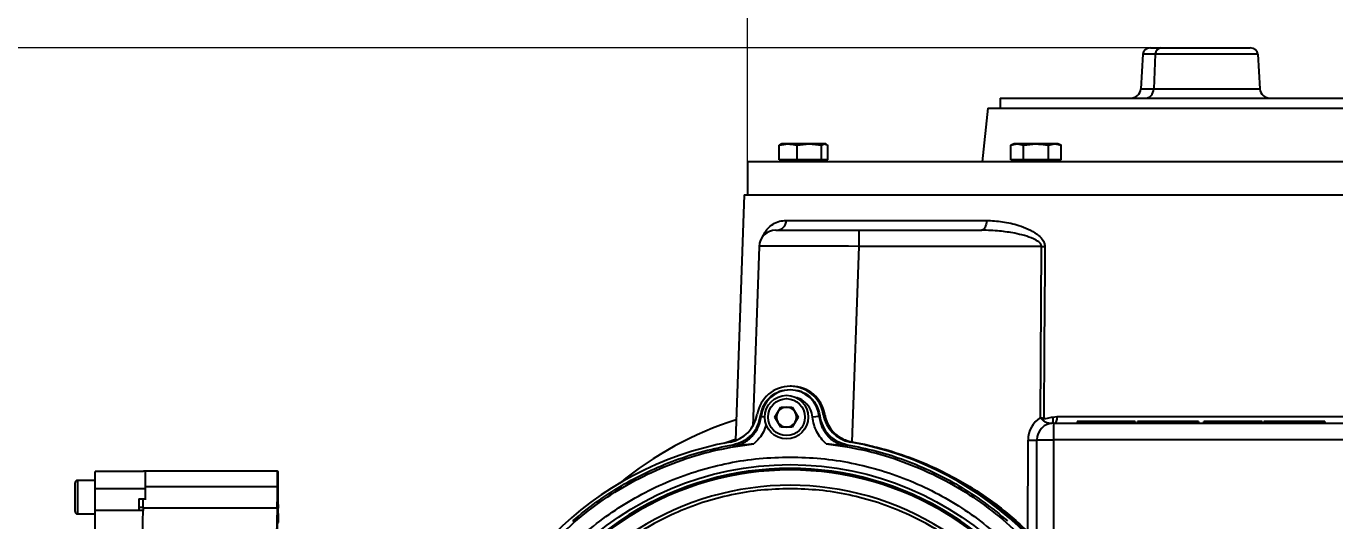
# Model space of a CAD drawing. Header units: millimetres. Extents: x 1663 to 4708, y 540 to 2693.
# Drawn here: x 2231.8 to 2621.8, y 2323.2 to 2470.6 of the extents above; entities that cross this region are included whole.
import ezdxf

# ---------------------------------------------------------------- set-up
doc = ezdxf.new("R2010")
doc.units = ezdxf.units.MM
doc.layers.add('AM_5', color=3, linetype='Continuous', lineweight=25)
doc.styles.add('SLDTEXTSTYLE1', font='txt.shx', dxfattribs={"width": 0.7, "bigfont": 'gbcbig.shx'})
doc.dimstyles.new('SLDDIMSTYLE12$0', dxfattribs={"dimtxt": 12, "dimasz": 10, "dimexe": 0, "dimexo": 0.0625, "dimgap": 0.875, "dimtad": 1, "dimdec": 1, "dimlfac": 1.8, "dimrnd": 1e-09, "dimzin": 12, "dimdsep": 46, "dimtxsty": 'SLDTEXTSTYLE1', "dimcen": 0.09, "dimdle": 8.16, "dimclrd": 3, "dimclre": 3, "dimadec": 0, "dimazin": 3, "dimtfac": 1, "dimtdec": 1, "dimtofl": 0, "dimtmove": 0, "dimatfit": 3, "dimfxl": 0, "dimfrac": 2, "dimtolj": 1, "dimlwd": 5, "dimlwe": 5, "dimarcsym": 0})

# ---------------------------------------------------------------- blocks, each defined once
blk = doc.blocks.new('*D66')
at = {"layer": 'AM_5', "color": 3, "lineweight": 5, "transparency": 16777216}
blk.add_line((2446.7, 2420.4), (2446.7, 2481.9), dxfattribs=at)
at = {"layer": 'AM_5', "color": 3, "linetype": 'Continuous', "lineweight": 5, "transparency": 16777216}
for p, q in [((2456.7, 2481.9), (2706.7, 2481.9)), ((2716.7, 2420.4), (2716.7, 2481.9))]:
    blk.add_line(p, q, dxfattribs=at)
at = {"layer": 'AM_5', "color": 3, "transparency": 16777216}
for points in [[(2456.7, 2483.56), (2456.7, 2480.23), (2446.7, 2481.9)], [(2706.7, 2483.56), (2706.7, 2480.23), (2716.7, 2481.9)]]:
    blk.add_solid(points, dxfattribs=at)
at = {"layer": 'Defpoints', "color": 0, "transparency": 16777216}
for p in [(2716.7, 2481.9), (2446.7, 2420.34), (2716.7, 2420.34)]:
    blk.add_point(p, dxfattribs=at)
at = {"layer": 'AM_5', "color": 0, "transparency": 16777216, "insert": (2581.7, 2496.49), "char_height": 12, "attachment_point": 5, "style": 'SLDTEXTSTYLE1'}
blk.add_mtext('\\A1;{\\H2.28571x;%%C270}', dxfattribs=at)
blk = doc.blocks.new('*D67')
at = {"layer": 'AM_5', "color": 3, "lineweight": 5, "transparency": 16777216}
blk.add_line((2567.72, 2464.16), (2173.33, 2464.16), dxfattribs=at)
at = {"layer": 'AM_5', "color": 3, "linetype": 'Continuous', "lineweight": 5, "transparency": 16777216}
for p, q in [((2173.33, 2454.16), (2173.33, 2140.37)), ((2579.4, 2130.37), (2173.33, 2130.37))]:
    blk.add_line(p, q, dxfattribs=at)
at = {"layer": 'AM_5', "color": 3, "transparency": 16777216}
for points in [[(2171.66, 2454.16), (2174.99, 2454.16), (2173.33, 2464.16)], [(2171.66, 2140.37), (2174.99, 2140.37), (2173.33, 2130.37)]]:
    blk.add_solid(points, dxfattribs=at)
at = {"layer": 'Defpoints', "color": 0, "transparency": 16777216}
for p in [(2567.79, 2464.16), (2173.33, 2130.37), (2579.46, 2130.37)]:
    blk.add_point(p, dxfattribs=at)
at = {"layer": 'AM_5', "color": 0, "transparency": 16777216, "insert": (2158.74, 2297.27), "char_height": 12, "attachment_point": 5, "rotation": 90, "style": 'SLDTEXTSTYLE1'}
blk.add_mtext('\\A1;{\\H2.28571x;335}', dxfattribs=at)

msp = doc.modelspace()

# ---------------------------------------------------------------- linework, layer by layer
at = {"color": 7, "linetype": 'Continuous', "lineweight": 25}
for p, q in [((2564.589, 2462.23), (2563.99, 2451.968)), ((2568.282, 2462.23), (2564.589, 2462.23)), ((2566.811, 2464.125), (2570.025, 2464.125)), ((2568.282, 2462.23), (2567.813, 2451.968)), ((2598.812, 2462.23), (2568.282, 2462.23)), ((2570.025, 2464.125), (2596.589, 2464.125)), ((2598.812, 2462.23), (2599.411, 2451.968)), ((2563.99, 2451.968), (2567.813, 2451.968)), ((2567.813, 2451.968), (2599.411, 2451.968)), ((2518.382, 2446.207), (2516.7, 2430.207)), ((2518.382, 2446.207), (2581.7, 2446.207)), ((2522.023, 2449.125), (2522.023, 2446.207)), ((2522.023, 2449.125), (2522.455, 2449.125)), ((2522.455, 2449.125), (2641.378, 2449.125)), ((2581.7, 2446.207), (2645.019, 2446.207)), ((2456.715, 2435.338), (2456.194, 2435.141)), ((2456.194, 2430.807), (2456.194, 2435.141)), ((2456.944, 2435.507), (2456.687, 2435.414)), ((2458.848, 2435.507), (2456.944, 2435.507)), ((2465.126, 2435.507), (2458.848, 2435.507)), ((2461.501, 2435.141), (2465.126, 2435.507)), ((2461.501, 2430.807), (2461.501, 2435.141)), ((2465.126, 2435.507), (2468.751, 2435.141)), ((2469.722, 2435.507), (2465.126, 2435.507)), ((2468.751, 2435.141), (2469.722, 2435.507)), ((2468.751, 2430.807), (2468.751, 2435.141)), ((2469.722, 2435.507), (2470.694, 2435.141)), ((2469.944, 2435.507), (2469.722, 2435.507)), ((2470.201, 2435.414), (2469.944, 2435.507)), ((2470.694, 2430.807), (2470.694, 2435.141)), ((2526.217, 2435.507), (2525.211, 2435.141)), ((2525.211, 2435.141), (2527.088, 2435.507)), ((2525.211, 2430.807), (2525.211, 2435.141)), ((2527.088, 2435.507), (2526.217, 2435.507)), ((2527.088, 2435.507), (2528.964, 2435.141)), ((2532.717, 2435.507), (2527.088, 2435.507)), ((2528.964, 2430.807), (2528.964, 2435.141)), ((2538.346, 2435.507), (2532.717, 2435.507)), ((2536.47, 2435.141), (2538.346, 2435.507)), ((2536.47, 2430.807), (2536.47, 2435.141)), ((2538.346, 2435.507), (2540.223, 2435.141)), ((2539.217, 2435.507), (2538.346, 2435.507)), ((2540.223, 2435.141), (2539.217, 2435.507)), ((2540.223, 2430.807), (2540.223, 2435.141)), ((2446.7, 2430.207), (2446.7, 2420.337)), ((2716.7, 2430.207), (2446.7, 2430.207)), ((2461.501, 2430.807), (2456.194, 2430.807)), ((2457.109, 2430.807), (2457.709, 2430.207)), ((2468.751, 2430.807), (2461.501, 2430.807)), ((2470.694, 2430.807), (2468.751, 2430.807)), ((2469.179, 2430.207), (2469.779, 2430.807)), ((2528.964, 2430.807), (2525.211, 2430.807)), ((2526.382, 2430.807), (2526.982, 2430.207)), ((2536.47, 2430.807), (2528.964, 2430.807)), ((2540.223, 2430.807), (2536.47, 2430.807)), ((2538.452, 2430.207), (2539.052, 2430.807)), ((2445.717, 2420.337), (2443.161, 2347.149)), ((2445.717, 2420.337), (2631.947, 2420.337)), ((2458.267, 2412.733), (2517.968, 2412.733)), ((2455.193, 2409.837), (2479.946, 2409.837)), ((2479.946, 2409.837), (2516.565, 2409.837)), ((2450.196, 2405.013), (2448.304, 2351.35)), ((2479.9, 2405.012), (2477.847, 2346.768)), ((2534.372, 2405.012), (2479.9, 2405.012)), ((2534.053, 2354.004), (2534.372, 2405.012)), ((2459.901, 2363.317), (2459.485, 2363.317)), ((2454.906, 2354.142), (2456.638, 2357.142)), ((2456.638, 2357.142), (2460.102, 2357.142)), ((2460.102, 2357.142), (2461.834, 2354.142)), ((2450.618, 2354.584), (2450.767, 2354.333)), ((2450.767, 2354.333), (2451.871, 2354.229)), ((2456.638, 2351.142), (2454.906, 2354.142)), ((2461.834, 2354.142), (2460.102, 2351.142)), ((2468.121, 2354.333), (2466.13, 2354.145)), ((2468.27, 2354.584), (2468.121, 2354.333)), ((2469.75, 2354.945), (2469.334, 2354.945)), ((2537.697, 2354.175), (2538.936, 2354.29)), ((2538.001, 2352.36), (2624.716, 2352.36)), ((2538.936, 2354.29), (2624.423, 2354.29)), ((2544.948, 2352.86), (2544.948, 2352.36)), ((2552.498, 2352.86), (2544.948, 2352.86)), ((2552.498, 2352.86), (2552.498, 2352.36)), ((2552.523, 2352.86), (2552.498, 2352.86)), ((2552.523, 2352.86), (2552.523, 2352.36)), ((2552.91, 2352.86), (2552.523, 2352.86)), ((2552.91, 2352.86), (2552.91, 2352.36)), ((2557.393, 2352.86), (2552.91, 2352.86)), ((2557.393, 2352.86), (2557.393, 2352.36)), ((2562.284, 2352.86), (2557.393, 2352.86)), ((2562.284, 2352.86), (2562.284, 2352.36)), ((2562.309, 2352.86), (2562.284, 2352.86)), ((2562.309, 2352.86), (2562.309, 2352.36)), ((2562.93, 2352.86), (2562.93, 2352.36)), ((2569.206, 2352.86), (2562.93, 2352.86)), ((2569.206, 2352.86), (2569.206, 2352.36)), ((2569.231, 2352.86), (2569.206, 2352.86)), ((2569.231, 2352.86), (2569.231, 2352.36)), ((2573.99, 2352.86), (2569.231, 2352.86)), ((2573.99, 2352.86), (2573.99, 2352.36)), ((2581.117, 2352.86), (2573.99, 2352.86)), ((2581.117, 2352.86), (2581.117, 2352.36)), ((2581.141, 2352.86), (2581.117, 2352.86)), ((2581.141, 2352.86), (2581.141, 2352.36)), ((2582.672, 2352.86), (2582.672, 2352.36)), ((2591.033, 2352.86), (2591.033, 2352.36)), ((2595.45, 2352.86), (2595.45, 2352.36)), ((2596.025, 2352.86), (2596.025, 2352.36)), ((2597.697, 2352.86), (2597.697, 2352.36)), ((2597.819, 2352.86), (2597.697, 2352.86)), ((2597.819, 2352.86), (2597.819, 2352.36)), ((2598.713, 2352.86), (2598.713, 2352.36)), ((2600.11, 2352.86), (2598.713, 2352.86)), ((2600.11, 2352.86), (2600.11, 2352.36)), ((2600.135, 2352.86), (2600.11, 2352.86)), ((2600.135, 2352.86), (2600.135, 2352.36)), ((2600.596, 2352.86), (2600.596, 2352.36)), ((2606.872, 2352.86), (2600.596, 2352.86)), ((2606.872, 2352.86), (2606.872, 2352.36)), ((2606.897, 2352.86), (2606.872, 2352.86)), ((2606.897, 2352.86), (2606.897, 2352.36)), ((2611.656, 2352.86), (2606.897, 2352.86)), ((2611.656, 2352.86), (2611.656, 2352.36)), ((2618.782, 2352.86), (2611.656, 2352.86)), ((2618.782, 2352.86), (2618.782, 2352.36)), ((2618.807, 2352.86), (2618.782, 2352.86)), ((2618.807, 2352.86), (2618.807, 2352.36)), ((2460.102, 2351.142), (2456.638, 2351.142)), ((2442.416, 2345.933), (2442.535, 2345.416)), ((2476.472, 2345.933), (2476.353, 2345.416)), ((2477.279, 2346.862), (2477.847, 2346.768)), ((2477.827, 2346.717), (2477.41, 2346.717)), ((2477.847, 2346.768), (2480.271, 2346.238)), ((2530.338, 2319.974), (2530.347, 2347.255)), ((2533.001, 2347.36), (2537.955, 2347.36)), ((2533.001, 2319.529), (2533.001, 2347.36)), ((2624.67, 2347.36), (2537.955, 2347.36)), ((2537.955, 2347.36), (2537.955, 2311.635)), ((2266.701, 2337.892), (2252.322, 2337.892)), ((2252.322, 2332.867), (2252.322, 2337.892)), ((2266.699, 2337.847), (2266.714, 2338.037)), ((2306.712, 2338.037), (2266.714, 2338.037)), ((2267.322, 2332.867), (2267.322, 2337.846)), ((2246.322, 2330.292), (2246.322, 2334.542)), ((2252.322, 2335.292), (2247.072, 2335.292)), ((2247.072, 2335.292), (2247.072, 2330.292)), ((2252.322, 2332.867), (2267.322, 2332.867)), ((2252.322, 2326.426), (2252.322, 2332.867)), ((2306.65, 2333.369), (2267.322, 2333.369)), ((2267.322, 2329.788), (2267.322, 2332.867)), ((2246.322, 2326.042), (2246.322, 2330.292)), ((2247.072, 2330.292), (2247.072, 2325.292)), ((2265.322, 2329.788), (2267.322, 2329.788)), ((2265.322, 2329.788), (2265.322, 2326.426)), ((2267.322, 2329.492), (2267.322, 2329.788)), ((2247.072, 2325.292), (2252.322, 2325.292)), ((2252.322, 2326.426), (2265.322, 2326.426)), ((2252.322, 2262.511), (2252.322, 2326.426)), ((2265.322, 2327.351), (2266.593, 2327.351)), ((2265.322, 2326.426), (2265.322, 2326.334)), ((2266.549, 2326.334), (2265.322, 2326.334)), ((2306.58, 2327.047), (2266.581, 2327.047)), ((2394.69, 2323.262), (2394.801, 2323.151))]:
    msp.add_line(p, q, dxfattribs=at)
at = {"color": 7, "linetype": 'Continuous', "lineweight": 25, "flags": 128}
for points in [[(2517.968, 2412.733), (2517.932, 2412.162), (2517.847, 2411.617), (2517.715, 2411.117), (2517.54, 2410.679), (2517.329, 2410.321), (2517.091, 2410.056), (2516.833, 2409.892), (2516.565, 2409.837)], [(2535.362, 2405.012), (2535.324, 2399.016), (2535.171, 2375.031), (2535.036, 2353.823)], [(2538.936, 2354.29), (2538.92, 2353.91), (2538.883, 2353.546), (2538.824, 2353.212), (2538.747, 2352.921), (2538.655, 2352.682), (2538.549, 2352.505), (2538.436, 2352.396), (2538.318, 2352.36)], [(2439.746, 2346.37), (2440.299, 2346.579), (2443.177, 2347.609)], [(2306.65, 2333.369), (2306.657, 2334.912), (2306.668, 2336.217), (2306.681, 2337.208), (2306.696, 2337.827), (2306.712, 2338.037), (2306.728, 2337.827), (2306.743, 2337.208), (2306.757, 2336.217), (2306.767, 2334.912), (2306.775, 2333.369)], [(2306.645, 2323.482), (2306.647, 2323.504), (2306.695, 2323.813), (2306.743, 2323.765), (2306.753, 2323.709)]]:
    msp.add_lwpolyline(points, dxfattribs=at)
at = {"color": 7, "linetype": 'Continuous', "lineweight": 25}
for centre, radius in [((2458.37, 2354.142), 6.5), ((2458.37, 2354.142), 5.5), ((2459.444, 2248.513), 91.48)]:
    msp.add_circle(centre, radius, dxfattribs=at)
for centre, radius, start, end in [((2455.409, 2412.692), 2.858, 272.83746, 0.81939), ((2455.193, 2404.837), 5, 90, 177.96683), ((2608.692, 2406.19), 128.798, 178.37751, 180.52437), ((2534.867, 2486.412), 81.402, 269.65161, 270.34839), ((2459.485, 2353.338), 9.98, 9.26678, 170.73322), ((2459.444, 2353.513), 8.715, 5.40246, 174.59754), ((2459.901, 2353.338), 9.98, 9.26724, 89.9991), ((2458.37, 2354.142), 3, 90, 150), ((2458.37, 2354.142), 3, 30, 90), ((2475.293, 2253.343), 104.994, 107.69614, 129.47441), ((2439.766, 2356.555), 10, 280.32819, 350.73244), ((2458.37, 2354.142), 3, 150, 210), ((2458.37, 2354.142), 3, 210, 270), ((2458.37, 2354.142), 3, 270, 330), ((2458.37, 2354.142), 3, 330, 30), ((2479.203, 2356.555), 10, 189.26756, 259.67181), ((2479.62, 2356.555), 10, 189.26795, 241.59544), ((2538.001, 2347.36), 5, 90.00123, 180.00123), ((2529.397, 2356.659), 6.312, 327.47153, 333.29916), ((2673.06, 2348.609), 135.111, 178.40951, 180.53004), ((2459.487, 2248.34), 99.998, 100.32817, 169.67428), ((2459.482, 2248.34), 99.998, 10.32572, 79.67183), ((2459.898, 2248.34), 99.998, 10.32572, 79.67183), ((2530.707, 2392.365), 45.112, 269.5425, 272.91525), ((2459.444, 2248.513), 90.341, 353.64897, 186.35103), ((2459.444, 2248.513), 89.875, 353.64897, 186.35103), ((2247.072, 2334.542), 0.75, 90, 180), ((2065.8, 2332.877), 240.85, 358.61287, 0.11705), ((2547.624, 2332.877), 240.85, 179.88295, 181.38713), ((2459.444, 2248.513), 85.319, 353.33017, 186.66983), ((2167.451, 2330.124), 99.178, 358.22174, 359.63331), ((2247.072, 2326.042), 0.75, 180, 270), ((2696.977, 2311.067), 430.692, 177.87367, 179.52226), ((4819.397, 2271.591), 2513.429, 178.735735, 180.203816), ((2129.463, 2319.146), 177.557, 1.17327, 2.5502), ((4933.238, 2263.215), 2627.284, 178.685579, 180.389885)]:
    msp.add_arc(centre, radius, start, end, dxfattribs=at)
for centre, major_axis, ratio, start_param, end_param in [((2566.811, 2462.125), (2.226, 0), 0.8985911, 1.5707963, 3.0892328), ((2570.025, 2462.125), (0, 2), 0.8726727, 0, 1.5184364), ((2596.589, 2462.125), (2.226, 0), 0.8985911, 0.0523599, 1.5707963), ((2560.656, 2452.125), (3.339, 0), 0.8985911, 4.712389, 6.2308254), ((2565.198, 2452.125), (0, 3), 0.8726727, 3.1415927, 4.6600291), ((2602.745, 2452.125), (3.339, 0), 0.8985911, 3.1939525, 4.712389), ((2480.208, 2404.837), (30.012, -0.176), 0.005754, 1.5810998, 3.1414237), ((2538.347, 2347.255), (5.273, 6.017), 0.999674, 1.2862569, 2.290243)]:
    msp.add_ellipse(centre, major_axis=major_axis, ratio=ratio, start_param=start_param, end_param=end_param, dxfattribs=at)
for points, knots in [([(2456.194, 2435.141), (2456.218, 2435.147), (2457.092, 2435.372), (2457.982, 2435.44), (2458.848, 2435.507)], [0, 0, 0, 0, 0.0269953, 1, 1, 1, 1]), ([(2458.848, 2435.507), (2459.513, 2435.467), (2460.403, 2435.413), (2461.279, 2435.196), (2461.501, 2435.141)], [0, 0, 0, 0, 0.7469333, 1, 1, 1, 1]), ([(2528.964, 2435.141), (2528.998, 2435.147), (2530.234, 2435.372), (2531.493, 2435.44), (2532.717, 2435.507)], [0, 0, 0, 0, 0.0269953, 1, 1, 1, 1]), ([(2532.717, 2435.507), (2533.657, 2435.467), (2534.916, 2435.413), (2536.156, 2435.196), (2536.47, 2435.141)], [0, 0, 0, 0, 0.7469333, 1, 1, 1, 1]), ([(2451.123, 2407.574), (2451.368, 2408.132), (2451.849, 2409.227), (2452.926, 2410.542), (2454.349, 2411.748), (2456.204, 2412.582), (2457.58, 2412.682), (2458.267, 2412.733)], [0, 0, 0, 0, 0.1387015, 0.2721715, 0.5142827, 0.7575101, 1, 1, 1, 1]), ([(2517.968, 2412.733), (2519.57, 2412.661), (2522.776, 2412.518), (2526.954, 2411.492), (2530.411, 2410.223), (2532.828, 2408.876), (2534.453, 2407.425), (2535.247, 2406.121), (2535.326, 2405.353), (2535.362, 2405.012)], [0, 0, 0, 0, 0.2471586, 0.4942516, 0.6433281, 0.7917771, 0.8949186, 0.9533643, 1, 1, 1, 1]), ([(2534.372, 2405.012), (2534.36, 2405.142), (2534.339, 2405.362), (2534.107, 2405.842), (2533.375, 2406.579), (2531.681, 2407.461), (2529.244, 2408.272), (2525.859, 2409.045), (2521.614, 2409.681), (2518.336, 2409.782), (2516.565, 2409.837)], [0, 0, 0, 0, 0.0195506, 0.0331429, 0.0802921, 0.1758879, 0.3265534, 0.4794068, 0.7186286, 1, 1, 1, 1]), ([(2466.13, 2354.145), (2465.973, 2354.935), (2465.648, 2356.571), (2464.051, 2358.549), (2462.505, 2359.701), (2461.538, 2359.854), (2461.414, 2359.874)], [0, 0, 0, 0, 0.3027449, 0.6273546, 0.9519642, 1, 1, 1, 1]), ([(2442.416, 2345.933), (2443.448, 2346.214), (2445.51, 2346.775), (2448.054, 2348.794), (2449.936, 2351.443), (2450.391, 2353.536), (2450.618, 2354.584)], [0, 0, 0, 0, 0.2500466, 0.4994486, 0.7493959, 1, 1, 1, 1]), ([(2442.535, 2345.416), (2443.569, 2345.691), (2444.962, 2346.061), (2446.496, 2347.016), (2447.377, 2347.695), (2448.216, 2348.51), (2449.042, 2349.528), (2449.824, 2350.84), (2450.486, 2352.469), (2450.671, 2353.692), (2450.767, 2354.333)], [0, 0, 0, 0, 0.2442906, 0.329037, 0.4144904, 0.500125, 0.5979935, 0.7157718, 0.8510735, 1, 1, 1, 1]), ([(2452.313, 2351.865), (2452.059, 2351.155), (2451.548, 2349.728), (2450.302, 2347.787), (2449.205, 2346.721), (2448.654, 2346.187)], [0, 0, 0, 0, 0.3300361, 0.6639988, 1, 1, 1, 1]), ([(2470.233, 2346.187), (2469.681, 2346.72), (2468.579, 2347.785), (2467.36, 2349.742), (2466.473, 2351.871), (2466.244, 2353.385), (2466.13, 2354.145)], [0, 0, 0, 0, 0.250755, 0.4999887, 0.7492331, 1, 1, 1, 1]), ([(2468.121, 2354.333), (2468.217, 2353.693), (2468.401, 2352.469), (2469.003, 2350.99), (2469.619, 2349.901), (2470.161, 2349.135), (2471.256, 2347.847), (2473.214, 2346.268), (2475.321, 2345.696), (2476.353, 2345.416)], [0, 0, 0, 0, 0.1490594, 0.2844868, 0.3652537, 0.4374076, 0.5004523, 0.7554677, 1, 1, 1, 1]), ([(2468.27, 2354.584), (2468.496, 2353.538), (2468.948, 2351.449), (2470.827, 2348.801), (2473.372, 2346.78), (2475.438, 2346.215), (2476.472, 2345.933)], [0, 0, 0, 0, 0.2500652, 0.4994456, 0.7493864, 1, 1, 1, 1]), ([(2534.719, 2353.265), (2534.503, 2353.507), (2534.286, 2353.753), (2534.056, 2354.001), (2534.053, 2354.004)], [0, 0, 0, 0, 0.988646, 1, 1, 1, 1]), ([(2534.053, 2354.004), (2534.057, 2354.003), (2534.39, 2353.941), (2534.715, 2353.881), (2535.036, 2353.823)], [0, 0, 0, 0, 0.0113379, 1, 1, 1, 1]), ([(2537.421, 2352.278), (2537.007, 2352.26), (2536.387, 2352.234), (2535.413, 2352.629), (2534.951, 2353.052), (2534.719, 2353.265)], [0, 0, 0, 0, 0.498626, 0.748287, 1, 1, 1, 1]), ([(2535.036, 2353.823), (2535.11, 2353.798), (2535.464, 2353.683), (2536.376, 2353.924), (2537.18, 2354.077), (2537.697, 2354.175)], [0, 0, 0, 0, 0.0857974, 0.4114987, 1, 1, 1, 1]), ([(2537.697, 2354.175), (2537.726, 2353.933), (2537.784, 2353.449), (2537.749, 2352.837), (2537.631, 2352.396), (2537.491, 2352.317), (2537.421, 2352.278)], [0, 0, 0, 0, 0.2500015, 0.500002, 0.7500015, 1, 1, 1, 1]), ([(2591.033, 2352.86), (2590.329, 2352.86), (2588.923, 2352.86), (2586.966, 2352.86), (2585.4, 2352.86), (2584.015, 2352.86), (2582.901, 2352.86), (2582.779, 2352.86), (2582.722, 2352.86)], [0, 0, 0, 0, 0.1292458, 0.2582816, 0.3873313, 0.5166242, 0.7750014, 1, 1, 1, 1]), ([(2595.45, 2352.86), (2595.091, 2352.86), (2594.373, 2352.86), (2592.866, 2352.86), (2591.728, 2352.86), (2591.033, 2352.86)], [0, 0, 0, 0, 0.2802018, 0.5601492, 1, 1, 1, 1]), ([(2596.025, 2352.86), (2595.901, 2352.86), (2595.68, 2352.86), (2595.52, 2352.86), (2595.45, 2352.86)], [0, 0, 0, 0, 0.5575041, 1, 1, 1, 1]), ([(2597.697, 2352.86), (2597.383, 2352.86), (2596.824, 2352.86), (2596.269, 2352.86), (2596.025, 2352.86)], [0, 0, 0, 0, 0.5605094, 1, 1, 1, 1]), ([(2598.713, 2352.86), (2598.559, 2352.86), (2598.251, 2352.86), (2597.97, 2352.86), (2597.942, 2352.86), (2597.936, 2352.86)], [0, 0, 0, 0, 0.4465927, 0.894873, 1, 1, 1, 1]), ([(2448.654, 2346.187), (2447.586, 2346.067), (2445.44, 2345.825), (2443.507, 2345.553), (2442.535, 2345.416)], [0, 0, 0, 0, 0.4975573, 1, 1, 1, 1]), ([(2476.353, 2345.416), (2475.381, 2345.553), (2473.448, 2345.825), (2471.301, 2346.067), (2470.233, 2346.187)], [0, 0, 0, 0, 0.50244267, 1, 1, 1, 1]), ([(2477.827, 2346.717), (2477.32, 2346.833), (2476.554, 2347.008), (2475.575, 2347.396), (2475.101, 2347.638), (2474.863, 2347.759)], [0, 0, 0, 0, 0.4935547, 0.7459691, 1, 1, 1, 1]), ([(2480.552, 2346.176), (2482.371, 2345.805), (2486.914, 2344.879), (2494.07, 2342.604), (2501.965, 2339.447), (2508.991, 2335.888), (2515.118, 2332.19), (2520.435, 2328.487), (2525.551, 2324.445), (2528.742, 2321.464), (2530.338, 2319.974)], [0, 0, 0, 0, 0.0975887, 0.2437225, 0.3941025, 0.5444826, 0.6574031, 0.7703236, 0.8851618, 1, 1, 1, 1]), ([(2459.444, 2332.799), (2456.539, 2332.713), (2450.68, 2332.537), (2441.929, 2331.109), (2433.276, 2328.806), (2424.871, 2325.558), (2416.86, 2321.436), (2409.376, 2316.512), (2402.53, 2310.89), (2396.366, 2304.644), (2390.879, 2297.796), (2386.089, 2290.344), (2382.068, 2282.339), (2378.905, 2273.903), (2376.655, 2265.178), (2375.372, 2256.315), (2374.97, 2247.458), (2375.477, 2241.619), (2375.728, 2238.723)], [0, 0, 0, 0, 0.0612816, 0.1235957, 0.1866179, 0.25, 0.3133821, 0.3764043, 0.4387184, 0.5, 0.5612816, 0.6235957, 0.6866179, 0.75, 0.8133821, 0.8764043, 0.9387184, 1, 1, 1, 1]), ([(2543.16, 2238.723), (2543.411, 2241.619), (2543.918, 2247.458), (2543.515, 2256.315), (2542.233, 2265.178), (2539.983, 2273.903), (2536.82, 2282.339), (2532.798, 2290.344), (2528.009, 2297.796), (2522.522, 2304.644), (2516.357, 2310.89), (2509.512, 2316.512), (2502.028, 2321.436), (2494.017, 2325.558), (2485.612, 2328.806), (2476.958, 2331.109), (2468.207, 2332.537), (2462.349, 2332.713), (2459.444, 2332.799)], [0, 0, 0, 0, 0.0612816, 0.1235957, 0.1866179, 0.25, 0.3133821, 0.3764043, 0.4387184, 0.5, 0.5612816, 0.6235957, 0.6866179, 0.75, 0.8133821, 0.8764043, 0.9387184, 1, 1, 1, 1])]:
    msp.add_open_spline(points, degree=3, knots=knots, dxfattribs=at)
for points in [[(2450.618, 2354.584), (2450.86, 2355.637), (2451.345, 2357.745), (2453.432, 2360.299), (2456.218, 2362.063), (2458.369, 2362.29), (2459.444, 2362.403)], [(2459.444, 2362.403), (2460.519, 2362.29), (2462.67, 2362.063), (2465.456, 2360.299), (2467.543, 2357.745), (2468.027, 2355.637), (2468.27, 2354.584)], [(2361.77, 2259.302), (2362.294, 2262.954), (2363.342, 2270.257), (2366.462, 2280.9), (2370.67, 2291.143), (2376.025, 2300.844), (2382.43, 2309.883), (2389.811, 2318.146), (2398.073, 2325.527), (2407.113, 2331.932), (2416.813, 2337.287), (2427.056, 2341.495), (2437.7, 2344.614), (2445.003, 2345.663), (2448.654, 2346.187)], [(2394.69, 2323.262), (2396.986, 2325.149), (2401.58, 2328.924), (2409.08, 2333.769), (2416.951, 2337.969), (2425.18, 2341.416), (2433.675, 2344.169), (2439.502, 2345.345), (2442.416, 2345.933)], [(2470.233, 2346.187), (2473.885, 2345.663), (2481.188, 2344.614), (2491.831, 2341.495), (2502.074, 2337.287), (2511.775, 2331.932), (2520.814, 2325.527), (2529.077, 2318.146), (2536.458, 2309.883), (2542.863, 2300.844), (2548.218, 2291.143), (2552.426, 2280.9), (2555.545, 2270.257), (2556.594, 2262.954), (2557.118, 2259.302)], [(2476.472, 2345.933), (2479.386, 2345.345), (2485.213, 2344.169), (2493.708, 2341.416), (2501.937, 2337.969), (2509.808, 2333.769), (2517.308, 2328.924), (2521.902, 2325.149), (2524.198, 2323.262)], [(2459.444, 2154.772), (2456.376, 2154.859), (2450.241, 2155.034), (2441.127, 2156.437), (2432.189, 2158.662), (2423.513, 2161.77), (2415.184, 2165.708), (2407.281, 2170.445), (2399.88, 2175.934), (2393.053, 2182.122), (2386.865, 2188.949), (2381.376, 2196.35), (2376.639, 2204.253), (2372.7, 2212.582), (2369.596, 2221.258), (2367.357, 2230.196), (2366.005, 2239.31), (2365.553, 2248.513), (2366.005, 2257.716), (2367.357, 2266.83), (2369.596, 2275.768), (2372.7, 2284.444), (2376.639, 2292.773), (2381.376, 2300.676), (2386.865, 2308.077), (2393.053, 2314.904), (2399.88, 2321.092), (2407.281, 2326.581), (2415.184, 2331.318), (2423.513, 2335.256), (2432.189, 2338.364), (2441.127, 2340.589), (2450.241, 2341.992), (2456.376, 2342.166), (2459.444, 2342.253)], [(2459.444, 2342.253), (2462.512, 2342.166), (2468.647, 2341.992), (2477.761, 2340.589), (2486.699, 2338.364), (2495.375, 2335.256), (2503.704, 2331.318), (2511.607, 2326.581), (2519.008, 2321.092), (2525.835, 2314.904), (2532.023, 2308.077), (2537.512, 2300.676), (2542.249, 2292.773), (2546.188, 2284.444), (2549.292, 2275.768), (2551.531, 2266.83), (2552.883, 2257.716), (2553.335, 2248.513), (2552.883, 2239.31), (2551.531, 2230.196), (2549.292, 2221.258), (2546.188, 2212.582), (2542.249, 2204.253), (2537.512, 2196.35), (2532.023, 2188.949), (2525.835, 2182.122), (2519.008, 2175.934), (2511.607, 2170.445), (2503.704, 2165.708), (2495.375, 2161.77), (2486.699, 2158.662), (2477.761, 2156.437), (2468.647, 2155.034), (2462.512, 2154.859), (2459.444, 2154.772)]]:
    msp.add_open_spline(points, degree=3, dxfattribs=at)

# ---------------------------------------------------------------- dimensions: what is measured, and where the dimension line sits
at = {"layer": 'AM_5'}
dim = msp.add_linear_dim(base=(2716.7, 2481.897), p1=(2446.7, 2420.337), p2=(2716.7, 2420.337), text='{\\H2.28571x;%%C270}', dimstyle='SLDDIMSTYLE12$0', override={"dimlfac": 1}, dxfattribs=at)
dim.commit()
dim.dimension.update_dxf_attribs({"geometry": '*D66', "text_midpoint": (2581.7, 2496.486)})
dim = msp.add_linear_dim(base=(2173.325, 2130.373), p1=(2567.787, 2464.159), p2=(2579.463, 2130.373), angle=90, text='{\\H2.28571x;335}', dimstyle='SLDDIMSTYLE12$0', override={"dimlfac": 1}, dxfattribs=at)
dim.commit()
dim.dimension.update_dxf_attribs({"geometry": '*D67', "text_midpoint": (2158.736, 2297.266)})

doc.saveas('drawing.dxf')
